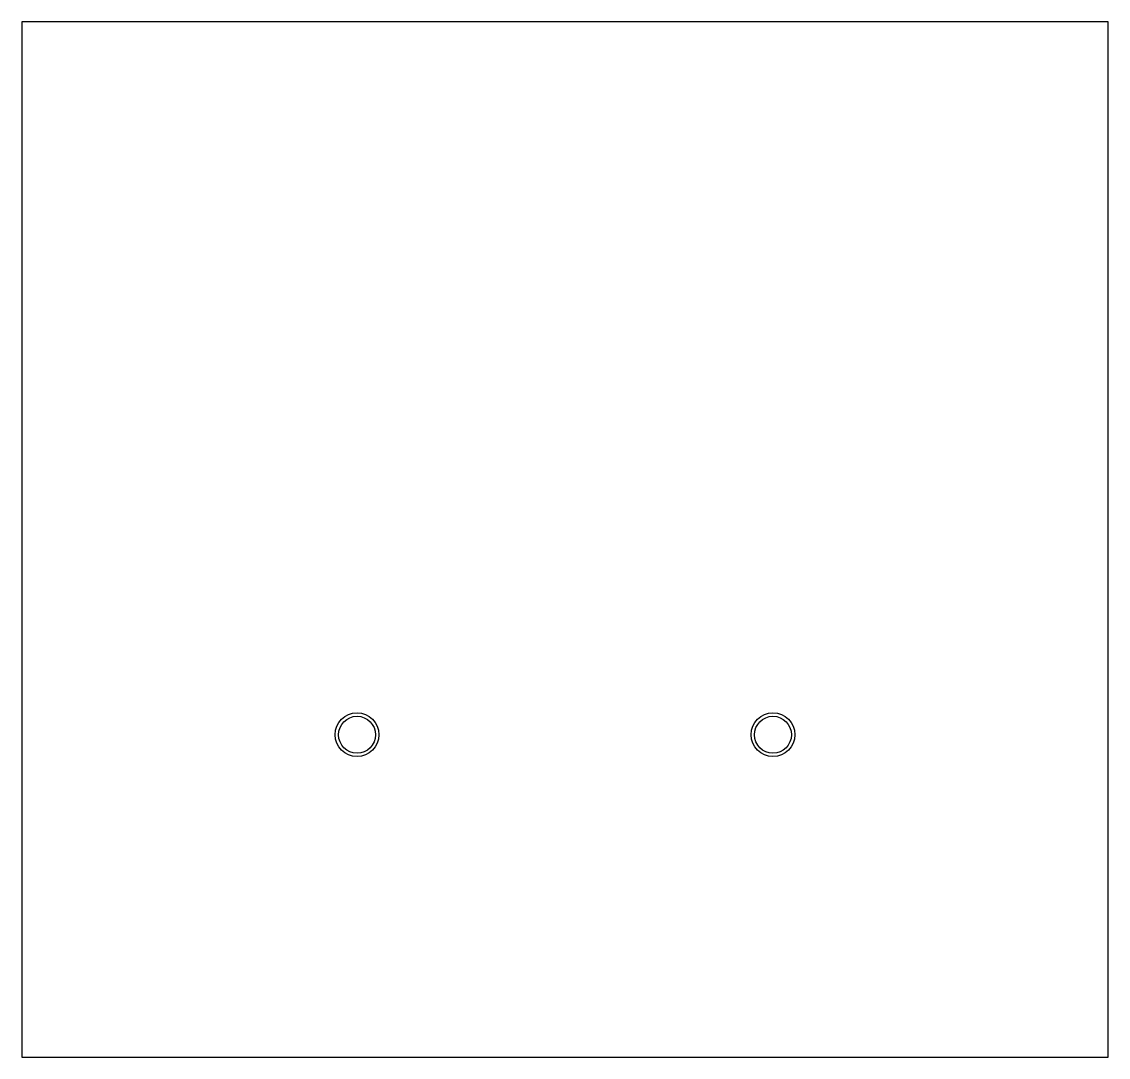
# Model space of a CAD drawing. Extents: x 0 to 64, y 1 to 62.
import ezdxf

# ---------------------------------------------------------------- set-up
doc = ezdxf.new("R2010")
doc.units = 0

msp = doc.modelspace()

# ---------------------------------------------------------------- linework, layer by layer
at = {"layer": 'MASK MATERIAL'}
for centre in [(19.75, 20), (44.25, 20)]:
    msp.add_circle(centre, 1.087, dxfattribs=at)
at = {"layer": 'ROGERS RO3003 (LOSSY)'}
msp.add_lwpolyline([(0, 1), (64, 1), (64, 62), (0, 62)], close=True, dxfattribs=at)
for centre in [(19.75, 20), (44.25, 20)]:
    msp.add_circle(centre, 1.289, dxfattribs=at)

doc.saveas('drawing.dxf')
